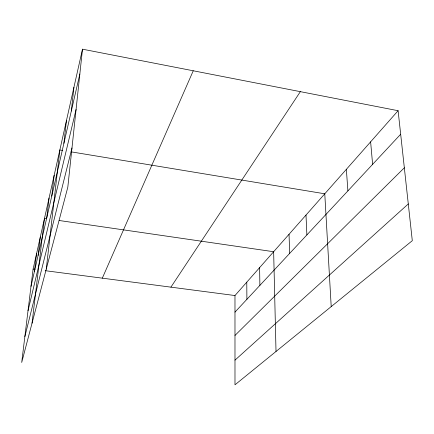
<?xml version="1.0" encoding="UTF-8"?>
<svg xmlns="http://www.w3.org/2000/svg" width="434" height="434" viewBox="0 0 434 434"><rect width="100%" height="100%" fill="white"/><g stroke="black" fill="none" stroke-linecap="round" stroke-linejoin="round"><path stroke-width="0.65" d="M82.482 49.188L67.812 187.19L21.7 362.493L33.098 269.096L82.482 49.188L398.103 110.708L412.3 240.691L234.989 384.812L234.978 295.543L398.103 110.708M71.322 111.044L73.916 87.343M63.896 143.323L66.435 120.652M46.254 269.145L59.849 149.974L62.512 150.419M51.755 196.119L54.169 175.271M46.726 217.976L49.08 197.937M38.105 255.442L40.335 236.866M32.04 323.189L44.49 218.362L46.487 218.655M34.384 271.619L36.554 253.706M30.988 286.391L79.845 73.986M28.015 310.76L76.069 109.498M24.857 336.621L71.984 147.94M102.326 278.161L193.249 70.78M170.915 287.151L300.355 91.655M234.978 312.117L400.674 134.231M234.984 335.439L404.336 167.784M234.984 360.144L408.286 203.947M33.098 269.096L35.116 269.357M45.196 270.68L234.978 295.543M59.138 220.494L273.648 251.725L276.013 351.464M71.165 151.851L324.773 193.797L331.207 306.605M370.62 141.847L372.622 164.345M346.354 169.341L347.9 190.884M305.997 215.074L306.881 234.924M289.039 234.289L289.679 253.391M259.619 267.621L259.885 285.377M246.778 282.171L246.903 299.319"/></g></svg>
